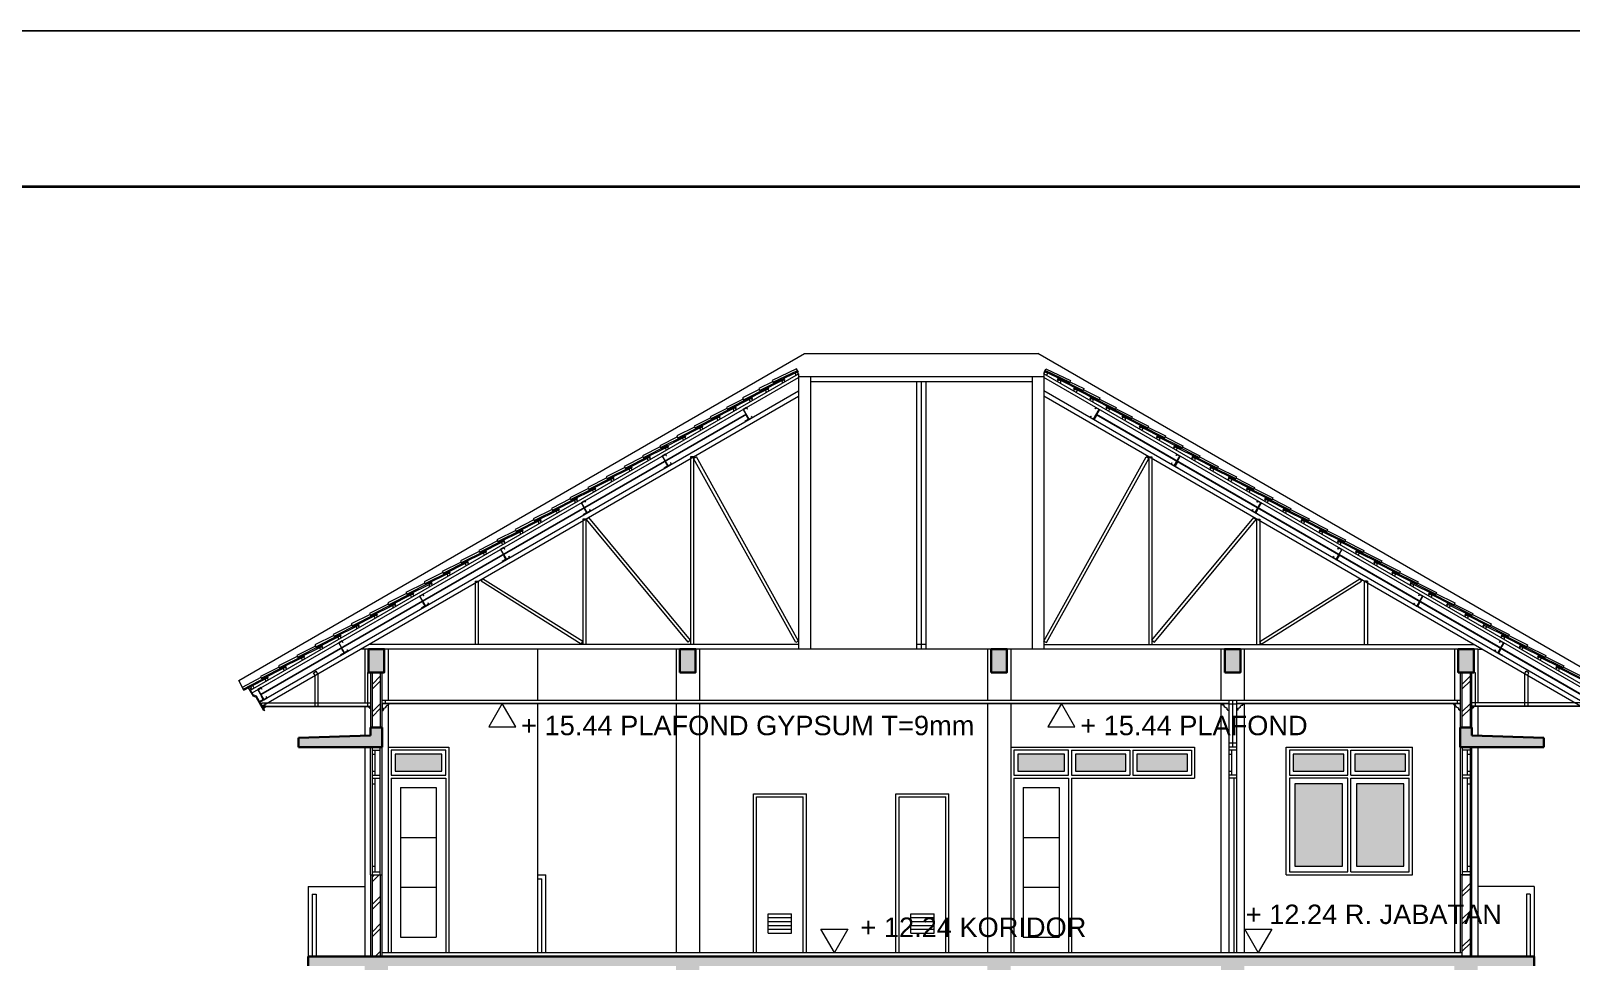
# Model space of a CAD drawing. Header units: millimetres. Extents: x -11 to 1625, y -267 to 180.
# Drawn here: x 844.08 to 863.87, y -168.95 to -157 of the extents above; entities that cross this region are included whole.
import ezdxf
from ezdxf.enums import TextEntityAlignment as Align

# ---------------------------------------------------------------- set-up
doc = ezdxf.new("R2010")
doc.units = ezdxf.units.MM
for name, color, linetype, lineweight in [('ars', 11, 'Continuous', 5), ('blk', 1, 'Continuous', 30), ('GEN', 11, 'Continuous', 5), ('GRS KOP', 1, 'Continuous', 35), ('kap', 71, 'Continuous', 15), ('kop', 7, 'Continuous', 20), ('kus', 63, 'Continuous', 15), ('lan', 7, 'Continuous', 15), ('not', 7, 'Continuous', 20), ('PARTISI', 190, 'Continuous', 9), ('pla', 213, 'Continuous', 15), ('sol kaca', 9, 'Continuous', 0), ('sol kol', 8, 'Continuous', 0), ('tem', 5, 'Continuous', 20)]:
    doc.layers.add(name, color=color, linetype=linetype, lineweight=lineweight)
doc.styles.add('BARU', font='complex.shx')
doc.styles.add('S', font='SIMPLEX', dxfattribs={"width": 1.1})
doc.styles.get("Standard").update_dxf_attribs({"font": 'ARIALUNI.TTF'})

# ---------------------------------------------------------------- blocks, each defined once
blk = doc.blocks.new('kop')
at = {"layer": 'GRS KOP'}
blk.add_lwpolyline([(1, 54), (83, 54), (83, 1), (1, 1)], close=True, dxfattribs=at)
at = {"layer": 'kop', "color": 7}
for p, q in [((84, 55), (0, 55)), ((0, 0), (84, 0))]:
    blk.add_line(p, q, dxfattribs=at)
at = {"layer": 'kop', "style": 'BARU', "flags": 4}
for p, height in [((73.8, 5.4), 0.35), ((80.3035, 5.3816), 0.25), ((73.8, 4.9), 0.35), ((80.3035, 4.8816), 0.25), ((73.8, 4.4), 0.35), ((80.3035, 4.3816), 0.25)]:
    blk.add_attdef('-', p, '', height=height, dxfattribs=at)
at = {"layer": 'kop', "flags": 4}
for tag, p in [('AR-00', (78.057, 2.6477)), ('00', (81.2375, 2.6471))]:
    blk.add_attdef(tag, text='', height=0.35, dxfattribs=at).set_placement(p, align=Align.MIDDLE)
blk = doc.blocks.new('PEIL')
blk.add_lwpolyline([(-0.188, 0.325), (0.188, 0.325), (0, 0)], close=True)
at = {"style": 'S', "width": 1.1, "flags": 4}
blk.add_attdef('CAT', (0.265, 0.036), '', height=0.2, dxfattribs=at)
blk = doc.blocks.new('PEILA')
blk.add_lwpolyline([(-0.188, -0.325), (0.188, -0.325), (0, 0)], close=True)
at = {"style": 'S', "width": 1.1, "flags": 4}
blk.add_attdef('CAT', (0.265, -0.289), '', height=0.2, dxfattribs=at)
blk = doc.blocks.new('POTONGAN MEMBUJUR')
at = {"layer": 'ars'}
h = blk.add_hatch(dxfattribs=at)
h.set_pattern_fill('TEMBOK', color=256, scale=0.25)
h.set_pattern_definition([(45, (-17.99578, -34.479), (-0.1767767, 0.1767767), []), (45, (-17.93328, -34.479), (-0.1767767, 0.1767767), [])])
h.paths.add_polyline_path([(-4.05, 16.35), (-4.05, 17.06), (-3.95, 17.06), (-3.95, 16.35)])
h = blk.add_hatch(dxfattribs=at)
h.set_pattern_fill('TEMBOK', color=256, scale=0.25)
h.set_pattern_definition([(45, (-3.99578, -35.89407), (-0.1767767, 0.1767767), []), (45, (-3.93328, -35.89407), (-0.1767767, 0.1767767), [])])
h.paths.add_polyline_path([(9.95, 16.35), (9.95, 17.06), (10.05, 17.06), (10.05, 16.35)])
h = blk.add_hatch(dxfattribs=at)
h.set_pattern_fill('TEMBOK', color=256, scale=0.25)
h.set_pattern_definition([(45, (-17.99578, -35.89407), (-0.1767767, 0.1767767), []), (45, (-17.93328, -35.89407), (-0.1767767, 0.1767767), [])])
h.paths.add_polyline_path([(-4.05, 13.41), (-4.05, 14.46), (-3.95, 14.46), (-3.95, 13.41)])
h = blk.add_hatch(dxfattribs=at)
h.set_pattern_fill('TEMBOK', color=256, scale=0.25)
h.set_pattern_definition([(45, (-3.99578, -38.20407), (-0.1767767, 0.1767767), []), (45, (-3.93328, -38.20407), (-0.1767767, 0.1767767), [])])
h.paths.add_polyline_path([(9.95, 13.41), (9.95, 14.46), (10.05, 14.46), (10.05, 13.41)])
at = {"layer": 'sol kaca'}
h = blk.add_hatch(color=256, dxfattribs=at)
h.dxf.hatch_style = 1
h.paths.add_polyline_path([(-3.16, 16.01), (-3.76, 16.01), (-3.76, 15.79), (-3.16, 15.79)])
h = blk.add_hatch(color=256, dxfattribs=at)
h.dxf.hatch_style = 1
h.paths.add_polyline_path([(4.24, 16.01), (4.24, 15.79), (4.84, 15.79), (4.84, 16.01)])
h.paths.add_polyline_path([(5.63, 15.79), (5.63, 16.01), (4.98, 16.01), (4.98, 15.79)])
h.paths.add_polyline_path([(5.77, 16.01), (5.77, 15.79), (6.42, 15.79), (6.42, 16.01)])
h = blk.add_hatch(color=256, dxfattribs=at)
h.dxf.hatch_style = 1
h.paths.add_polyline_path([(8.43, 16.01), (7.78, 16.01), (7.78, 15.79), (8.43, 15.79)])
h.paths.add_polyline_path([(9.22, 16.01), (8.57, 16.01), (8.57, 15.79), (9.22, 15.79)])
h.paths.add_polyline_path([(9.2, 15.63), (8.59, 15.63), (8.59, 14.57), (9.2, 14.57)])
h.paths.add_polyline_path([(8.41, 15.63), (7.8, 15.63), (7.8, 14.57), (8.41, 14.57)])
at = {"layer": 'sol kol'}
h = blk.add_hatch(color=256, dxfattribs=at)
h.dxf.hatch_style = 1
h.paths.add_polyline_path([(-3.9, 17.36), (-4.1, 17.36), (-4.1, 17.06), (-3.9, 17.06)])
h = blk.add_hatch(color=256, dxfattribs=at)
h.dxf.hatch_style = 1
h.paths.add_polyline_path([(0.1, 17.36), (-0.1, 17.36), (-0.1, 17.06), (0.1, 17.06)])
h = blk.add_hatch(color=256, dxfattribs=at)
h.dxf.hatch_style = 1
h.paths.add_polyline_path([(4.1, 17.36), (3.9, 17.36), (3.9, 17.06), (4.1, 17.06)])
h = blk.add_hatch(color=256, dxfattribs=at)
h.dxf.hatch_style = 1
h.paths.add_polyline_path([(7.1, 17.36), (6.9, 17.36), (6.9, 17.06), (7.1, 17.06)])
h = blk.add_hatch(color=256, dxfattribs=at)
h.dxf.hatch_style = 1
h.paths.add_polyline_path([(10.1, 17.36), (9.9, 17.36), (9.9, 17.06), (10.1, 17.06)])
h = blk.add_hatch(color=256, dxfattribs=at)
h.dxf.hatch_style = 1
h.paths.add_polyline_path([(-3.925, 16.35), (-4.075, 16.35), (-4.075, 16.25), (-5, 16.22), (-5, 16.1), (-3.925, 16.1)])
h = blk.add_hatch(color=256, dxfattribs=at)
h.dxf.hatch_style = 1
h.paths.add_polyline_path([(11, 16.22), (10.075, 16.25), (10.075, 16.35), (9.925, 16.35), (9.925, 16.1), (11, 16.1)])
h = blk.add_hatch(color=256, dxfattribs=at)
h.dxf.hatch_style = 1
h.paths.add_polyline_path([(4.15, 13.29), (6.85, 13.29), (6.85, 12.81), (7.15, 12.81), (7.15, 13.29), (9.85, 13.29), (9.85, 12.81), (10.15, 12.81), (10.15, 13.29), (10.875, 13.29), (10.875, 13.41), (-4.875, 13.41), (-4.875, 13.29), (-4.15, 13.29), (-4.15, 12.81), (-3.85, 12.81), (-3.85, 13.29), (-0.15, 13.29), (-0.15, 12.81), (0.15, 12.81), (0.15, 13.29), (3.85, 13.29), (3.85, 12.81), (4.15, 12.81)])
at = {"layer": 'ars'}
for p, q in [((0.75, 20.378), (-5.488, 16.777)), ((0.754, 20.371), (-5.484, 16.77)), ((5.246, 20.371), (11.484, 16.77)), ((5.25, 20.378), (11.488, 16.777)), ((-3.925, 16.66), (6.95, 16.66)), ((7.05, 16.66), (9.925, 16.66)), ((-5.468, 16.623), (-4.075, 16.623)), ((11.468, 16.623), (10.075, 16.623)), ((-1.925, 14.46), (-1.825, 14.46)), ((-1.825, 13.46), (-1.825, 14.46)), ((-1.925, 14.41), (-1.875, 14.41)), ((-1.875, 13.46), (-1.875, 14.41))]:
    blk.add_line(p, q, dxfattribs=at)
for points in [[(1.252, 20.796), (1.233, 20.82), (1.207, 20.805), (1.217, 20.776)], [(1.425, 20.896), (1.406, 20.92), (1.38, 20.905), (1.39, 20.876)], [(4.575, 20.896), (4.594, 20.92), (4.62, 20.905), (4.61, 20.876)], [(4.748, 20.796), (4.767, 20.82), (4.793, 20.805), (4.783, 20.776)], [(1.044, 20.676), (1.025, 20.7), (0.999, 20.685), (1.009, 20.656)], [(4.956, 20.676), (4.975, 20.7), (5.001, 20.685), (4.991, 20.656)], [(0.628, 20.436), (0.609, 20.46), (0.583, 20.445), (0.594, 20.416)], [(0.836, 20.556), (0.817, 20.58), (0.791, 20.565), (0.802, 20.536)], [(5.164, 20.556), (5.183, 20.58), (5.209, 20.565), (5.198, 20.536)], [(5.372, 20.436), (5.391, 20.46), (5.417, 20.445), (5.406, 20.416)], [(0.2, 20.189), (0.181, 20.212), (0.155, 20.197), (0.165, 20.169)], [(0.421, 20.316), (0.401, 20.34), (0.375, 20.325), (0.386, 20.296)], [(5.579, 20.316), (5.599, 20.34), (5.625, 20.325), (5.614, 20.296)], [(5.8, 20.189), (5.819, 20.212), (5.845, 20.197), (5.835, 20.169)], [(-0.021, 20.061), (-0.04, 20.085), (-0.066, 20.07), (-0.056, 20.041)], [(6.021, 20.061), (6.04, 20.085), (6.066, 20.07), (6.056, 20.041)], [(-0.475, 19.799), (-0.495, 19.823), (-0.521, 19.808), (-0.51, 19.779)], [(-0.242, 19.934), (-0.261, 19.957), (-0.287, 19.942), (-0.276, 19.914)], [(6.242, 19.934), (6.261, 19.957), (6.287, 19.942), (6.276, 19.914)], [(6.475, 19.799), (6.495, 19.823), (6.521, 19.808), (6.51, 19.779)], [(-0.709, 19.664), (-0.729, 19.688), (-0.755, 19.673), (-0.744, 19.644)], [(6.709, 19.664), (6.729, 19.688), (6.755, 19.673), (6.744, 19.644)], [(-1.177, 19.394), (-1.196, 19.418), (-1.222, 19.403), (-1.211, 19.374)], [(-0.943, 19.529), (-0.962, 19.553), (-0.988, 19.538), (-0.978, 19.509)], [(6.943, 19.529), (6.962, 19.553), (6.988, 19.538), (6.978, 19.509)], [(7.177, 19.394), (7.196, 19.418), (7.222, 19.403), (7.211, 19.374)], [(-1.411, 19.259), (-1.43, 19.283), (-1.456, 19.268), (-1.445, 19.239)], [(7.411, 19.259), (7.43, 19.283), (7.456, 19.268), (7.445, 19.239)], [(-1.878, 18.989), (-1.898, 19.013), (-1.923, 18.998), (-1.913, 18.969)], [(-1.644, 19.124), (-1.664, 19.148), (-1.69, 19.133), (-1.679, 19.104)], [(7.644, 19.124), (7.664, 19.148), (7.69, 19.133), (7.679, 19.104)], [(7.878, 18.989), (7.898, 19.013), (7.923, 18.998), (7.913, 18.969)], [(-2.112, 18.854), (-2.131, 18.878), (-2.157, 18.863), (-2.147, 18.834)], [(8.112, 18.854), (8.131, 18.878), (8.157, 18.863), (8.147, 18.834)], [(-2.58, 18.584), (-2.599, 18.608), (-2.625, 18.593), (-2.614, 18.564)], [(-2.346, 18.719), (-2.365, 18.743), (-2.391, 18.728), (-2.38, 18.699)], [(8.346, 18.719), (8.365, 18.743), (8.391, 18.728), (8.38, 18.699)], [(8.58, 18.584), (8.599, 18.608), (8.625, 18.593), (8.614, 18.564)], [(-2.813, 18.449), (-2.833, 18.473), (-2.859, 18.458), (-2.848, 18.429)], [(8.813, 18.449), (8.833, 18.473), (8.859, 18.458), (8.848, 18.429)], [(-3.047, 18.314), (-3.066, 18.338), (-3.092, 18.323), (-3.082, 18.294)], [(9.047, 18.314), (9.066, 18.338), (9.092, 18.323), (9.082, 18.294)], [(-3.515, 18.044), (-3.534, 18.068), (-3.56, 18.053), (-3.549, 18.024)], [(-3.281, 18.179), (-3.3, 18.203), (-3.326, 18.188), (-3.316, 18.159)], [(9.281, 18.179), (9.3, 18.203), (9.326, 18.188), (9.316, 18.159)], [(9.515, 18.044), (9.534, 18.068), (9.56, 18.053), (9.549, 18.024)], [(-3.748, 17.909), (-3.768, 17.933), (-3.794, 17.918), (-3.783, 17.889)], [(9.748, 17.909), (9.768, 17.933), (9.794, 17.918), (9.783, 17.889)], [(-4.216, 17.639), (-4.235, 17.663), (-4.261, 17.648), (-4.251, 17.619)], [(-3.982, 17.774), (-4.002, 17.798), (-4.028, 17.783), (-4.017, 17.754)], [(9.982, 17.774), (10.002, 17.798), (10.028, 17.783), (10.017, 17.754)], [(10.216, 17.639), (10.235, 17.663), (10.261, 17.648), (10.251, 17.619)], [(-4.45, 17.504), (-4.469, 17.528), (-4.495, 17.513), (-4.484, 17.484)], [(10.45, 17.504), (10.469, 17.528), (10.495, 17.513), (10.484, 17.484)], [(-4.917, 17.235), (-4.937, 17.258), (-4.963, 17.243), (-4.952, 17.215)], [(-4.684, 17.369), (-4.703, 17.393), (-4.729, 17.378), (-4.718, 17.349)], [(10.684, 17.369), (10.703, 17.393), (10.729, 17.378), (10.718, 17.349)], [(10.917, 17.235), (10.937, 17.258), (10.963, 17.243), (10.952, 17.215)], [(-5.151, 17.1), (-5.17, 17.123), (-5.196, 17.108), (-5.186, 17.08)], [(11.151, 17.1), (11.17, 17.123), (11.196, 17.108), (11.186, 17.08)], [(-5.385, 16.965), (-5.404, 16.988), (-5.43, 16.973), (-5.42, 16.945)]]:
    blk.add_lwpolyline(points, dxfattribs=at)
for points in [[(0.757, 20.361), (0.755, 20.359, 0.414214), (0.754, 20.355), (0.778, 20.314, -0.414214), (0.777, 20.309), (0.735, 20.285, 0.414214), (0.734, 20.281), (0.735, 20.279), (0.787, 20.309)], [(5.243, 20.361), (5.245, 20.359, -0.414214), (5.246, 20.355), (5.222, 20.314, 0.414214), (5.223, 20.309), (5.265, 20.285, -0.414214), (5.266, 20.281), (5.265, 20.279), (5.213, 20.309)], [(-0.282, 19.761), (-0.284, 19.759, 0.414214), (-0.286, 19.755), (-0.262, 19.714, -0.414214), (-0.263, 19.709), (-0.304, 19.685, 0.414214), (-0.305, 19.681), (-0.304, 19.679), (-0.252, 19.709)], [(6.282, 19.761), (6.284, 19.759, -0.414214), (6.286, 19.755), (6.262, 19.714, 0.414214), (6.263, 19.709), (6.304, 19.685, -0.414214), (6.305, 19.681), (6.304, 19.679), (6.252, 19.709)], [(-1.321, 19.161), (-1.324, 19.159, 0.414214), (-1.325, 19.155), (-1.301, 19.114, -0.414214), (-1.302, 19.109), (-1.343, 19.085, 0.414214), (-1.345, 19.081), (-1.343, 19.079), (-1.291, 19.109)], [(7.321, 19.161), (7.324, 19.159, -0.414214), (7.325, 19.155), (7.301, 19.114, 0.414214), (7.302, 19.109), (7.343, 19.085, -0.414214), (7.345, 19.081), (7.343, 19.079), (7.291, 19.109)], [(-2.36, 18.561), (-2.363, 18.559, 0.414214), (-2.364, 18.555), (-2.34, 18.514, -0.414214), (-2.341, 18.509), (-2.383, 18.485, 0.414214), (-2.384, 18.481), (-2.382, 18.479), (-2.33, 18.509)], [(8.36, 18.561), (8.363, 18.559, -0.414214), (8.364, 18.555), (8.34, 18.514, 0.414214), (8.341, 18.509), (8.383, 18.485, -0.414214), (8.384, 18.481), (8.382, 18.479), (8.33, 18.509)], [(-3.4, 17.961), (-3.402, 17.959, 0.414214), (-3.403, 17.955), (-3.379, 17.914, -0.414214), (-3.38, 17.909), (-3.422, 17.885, 0.414214), (-3.423, 17.881), (-3.422, 17.879), (-3.37, 17.909)], [(9.4, 17.961), (9.402, 17.959, -0.414214), (9.403, 17.955), (9.379, 17.914, 0.414214), (9.38, 17.909), (9.422, 17.885, -0.414214), (9.423, 17.881), (9.422, 17.879), (9.37, 17.909)], [(-4.439, 17.361), (-4.441, 17.359, 0.414214), (-4.443, 17.355), (-4.419, 17.314, -0.414214), (-4.42, 17.309), (-4.461, 17.285, 0.414214), (-4.462, 17.281), (-4.461, 17.279), (-4.409, 17.309)], [(10.439, 17.361), (10.441, 17.359, -0.414214), (10.443, 17.355), (10.419, 17.314, 0.414214), (10.42, 17.309), (10.461, 17.285, -0.414214), (10.462, 17.281), (10.461, 17.279), (10.409, 17.309)], [(-5.444, 16.567), (-5.544, 16.74, -0.414214), (-5.55, 16.742, -0.29644), (-5.572, 16.753), (-5.576, 16.75), (-5.578, 16.755), (-5.641, 16.863), (-5.615, 16.878), (-5.609, 16.861), (-5.624, 16.844), (-5.586, 16.777), (-5.545, 16.757), (-5.438, 16.57)], [(-5.478, 16.761), (-5.481, 16.759, 0.414214), (-5.482, 16.755), (-5.458, 16.714, -0.414214), (-5.459, 16.709), (-5.5, 16.685, 0.414214), (-5.501, 16.681), (-5.5, 16.679), (-5.448, 16.709)]]:
    blk.add_lwpolyline(points, format="xyb", close=True, dxfattribs=at)
for points in [[(-4.05, 16.35), (-4.05, 17.06), (-3.95, 17.06), (-3.95, 16.35)], [(9.95, 16.35), (9.95, 17.06), (10.05, 17.06), (10.05, 16.35)], [(-4.05, 13.41), (-4.05, 14.46), (-3.95, 14.46), (-3.95, 13.41)], [(9.95, 13.41), (9.95, 14.46), (10.05, 14.46), (10.05, 13.41)]]:
    blk.add_lwpolyline(points, close=True, dxfattribs=at)
at = {"layer": 'blk'}
for p, q in [((-5, 16.22), (-4.075, 16.25)), ((-3.925, 16.35), (-4.075, 16.35)), ((-4.075, 16.35), (-4.075, 16.25)), ((-3.925, 16.1), (-3.925, 16.35)), ((9.925, 16.1), (9.925, 16.35)), ((9.925, 16.35), (10.075, 16.35)), ((10.075, 16.35), (10.075, 16.25)), ((11, 16.22), (10.075, 16.25)), ((-5, 16.22), (-5, 16.1)), ((-5, 16.1), (-3.925, 16.1)), ((11, 16.1), (9.925, 16.1)), ((11, 16.1), (11, 16.22)), ((-4.875, 13.41), (10.875, 13.41)), ((-4.875, 13.41), (-4.875, 13.29)), ((10.875, 13.41), (10.875, 13.29))]:
    blk.add_line(p, q, dxfattribs=at)
for points in [[(-4.1, 17.06), (-3.9, 17.06), (-3.9, 17.36), (-4.1, 17.36)], [(-0.1, 17.06), (0.1, 17.06), (0.1, 17.36), (-0.1, 17.36)], [(3.9, 17.06), (4.1, 17.06), (4.1, 17.36), (3.9, 17.36)], [(6.9, 17.06), (7.1, 17.06), (7.1, 17.36), (6.9, 17.36)], [(10.1, 17.06), (9.9, 17.06), (9.9, 17.36), (10.1, 17.36)]]:
    blk.add_lwpolyline(points, close=True, dxfattribs=at)
at = {"layer": 'GEN', "color": 11}
for p, q in [((0.924, 20.682), (1.237, 20.839)), ((1.095, 20.787), (1.41, 20.939)), ((4.905, 20.787), (4.59, 20.939)), ((5.076, 20.682), (4.763, 20.839)), ((0.508, 20.442), (0.821, 20.599)), ((0.716, 20.562), (1.029, 20.719)), ((5.284, 20.562), (4.971, 20.719)), ((5.492, 20.442), (5.179, 20.599)), ((0.3, 20.322), (0.613, 20.479)), ((5.7, 20.322), (5.387, 20.479)), ((-0.128, 20.075), (0.185, 20.232)), ((0.092, 20.202), (0.405, 20.359)), ((5.908, 20.202), (5.595, 20.359)), ((6.128, 20.075), (5.815, 20.232)), ((-0.349, 19.947), (-0.036, 20.104)), ((6.349, 19.947), (6.036, 20.104)), ((-0.804, 19.685), (-0.491, 19.842)), ((-0.57, 19.82), (-0.257, 19.977)), ((6.57, 19.82), (6.257, 19.977)), ((6.804, 19.685), (6.491, 19.842)), ((-1.037, 19.55), (-0.724, 19.707)), ((7.037, 19.55), (6.724, 19.707)), ((-1.505, 19.28), (-1.192, 19.437)), ((-1.271, 19.415), (-0.958, 19.572)), ((7.271, 19.415), (6.958, 19.572)), ((7.505, 19.28), (7.192, 19.437)), ((-1.739, 19.145), (-1.426, 19.302)), ((7.739, 19.145), (7.426, 19.302)), ((-2.206, 18.875), (-1.893, 19.032)), ((-1.973, 19.01), (-1.66, 19.167)), ((7.973, 19.01), (7.66, 19.167)), ((8.206, 18.875), (7.893, 19.032)), ((-2.44, 18.74), (-2.127, 18.897)), ((8.44, 18.74), (8.127, 18.897)), ((-2.908, 18.47), (-2.595, 18.627)), ((-2.674, 18.605), (-2.361, 18.762)), ((8.674, 18.605), (8.361, 18.762)), ((8.908, 18.47), (8.595, 18.627)), ((-3.142, 18.335), (-2.829, 18.492)), ((9.142, 18.335), (8.829, 18.492)), ((-3.609, 18.065), (-3.296, 18.222)), ((-3.375, 18.2), (-3.062, 18.357)), ((9.375, 18.2), (9.062, 18.357)), ((9.609, 18.065), (9.296, 18.222)), ((-3.843, 17.93), (-3.53, 18.087)), ((9.843, 17.93), (9.53, 18.087)), ((-4.31, 17.66), (-3.997, 17.817)), ((-4.077, 17.795), (-3.764, 17.952)), ((10.077, 17.795), (9.764, 17.952)), ((10.31, 17.66), (9.997, 17.817)), ((-4.544, 17.525), (-4.231, 17.682)), ((10.544, 17.525), (10.231, 17.682)), ((-4.778, 17.39), (-4.465, 17.547)), ((10.778, 17.39), (10.465, 17.547)), ((-5.246, 17.121), (-4.933, 17.278)), ((-5.012, 17.255), (-4.699, 17.412)), ((11.012, 17.255), (10.699, 17.412)), ((11.246, 17.121), (10.933, 17.278)), ((-5.48, 16.986), (-5.167, 17.143)), ((11.48, 16.986), (11.167, 17.143)), ((-5.711, 16.846), (-5.401, 17.008))]:
    blk.add_line(p, q, dxfattribs=at)
for points in [[(1.091, 20.794), (0.913, 20.705), (0.93, 20.669), (1.234, 20.821), (1.239, 20.812), (1.248, 20.817), (1.237, 20.839)], [(1.399, 20.961), (1.084, 20.81), (1.101, 20.774), (1.408, 20.921), (1.412, 20.912), (1.421, 20.916), (1.399, 20.961)], [(4.601, 20.961), (4.916, 20.81), (4.899, 20.774), (4.592, 20.921), (4.588, 20.912), (4.579, 20.916), (4.601, 20.961)], [(4.909, 20.794), (5.087, 20.705), (5.07, 20.669), (4.766, 20.821), (4.761, 20.812), (4.752, 20.817), (4.763, 20.839)], [(0.711, 20.572), (0.497, 20.465), (0.515, 20.429), (0.819, 20.581), (0.823, 20.572), (0.832, 20.577), (0.821, 20.599)], [(0.919, 20.692), (0.705, 20.585), (0.723, 20.549), (1.027, 20.701), (1.031, 20.692), (1.04, 20.697), (1.029, 20.719)], [(5.081, 20.692), (5.295, 20.585), (5.277, 20.549), (4.973, 20.701), (4.969, 20.692), (4.96, 20.697), (4.971, 20.719)], [(5.289, 20.572), (5.503, 20.465), (5.485, 20.429), (5.181, 20.581), (5.177, 20.572), (5.168, 20.577), (5.179, 20.599)], [(0.503, 20.452), (0.289, 20.345), (0.307, 20.309), (0.611, 20.461), (0.616, 20.452), (0.624, 20.457), (0.613, 20.479)], [(5.497, 20.452), (5.711, 20.345), (5.693, 20.309), (5.389, 20.461), (5.384, 20.452), (5.376, 20.457), (5.387, 20.479)], [(0.088, 20.211), (-0.139, 20.097), (-0.122, 20.061), (0.182, 20.214), (0.187, 20.205), (0.196, 20.209), (0.185, 20.232)], [(0.295, 20.332), (0.081, 20.225), (0.099, 20.189), (0.403, 20.341), (0.408, 20.332), (0.417, 20.337), (0.405, 20.359)], [(5.705, 20.332), (5.919, 20.225), (5.901, 20.189), (5.597, 20.341), (5.592, 20.332), (5.583, 20.337), (5.595, 20.359)], [(5.912, 20.211), (6.139, 20.097), (6.122, 20.061), (5.818, 20.214), (5.813, 20.205), (5.804, 20.209), (5.815, 20.232)], [(-0.133, 20.084), (-0.36, 19.97), (-0.342, 19.934), (-0.038, 20.086), (-0.034, 20.077), (-0.025, 20.082), (-0.036, 20.104)], [(6.133, 20.084), (6.36, 19.97), (6.342, 19.934), (6.038, 20.086), (6.034, 20.077), (6.025, 20.082), (6.036, 20.104)], [(-0.574, 19.828), (-0.815, 19.707), (-0.797, 19.672), (-0.493, 19.824), (-0.488, 19.815), (-0.48, 19.819), (-0.491, 19.842)], [(-0.353, 19.956), (-0.581, 19.842), (-0.563, 19.806), (-0.259, 19.959), (-0.255, 19.95), (-0.246, 19.954), (-0.257, 19.977)], [(6.353, 19.956), (6.581, 19.842), (6.563, 19.806), (6.259, 19.959), (6.255, 19.95), (6.246, 19.954), (6.257, 19.977)], [(6.574, 19.828), (6.815, 19.707), (6.797, 19.672), (6.493, 19.824), (6.488, 19.815), (6.48, 19.819), (6.491, 19.842)], [(-0.808, 19.693), (-1.049, 19.572), (-1.031, 19.537), (-0.727, 19.689), (-0.722, 19.68), (-0.713, 19.684), (-0.724, 19.707)], [(6.808, 19.693), (7.049, 19.572), (7.031, 19.537), (6.727, 19.689), (6.722, 19.68), (6.713, 19.684), (6.724, 19.707)], [(-1.275, 19.423), (-1.516, 19.302), (-1.498, 19.267), (-1.194, 19.419), (-1.19, 19.41), (-1.181, 19.414), (-1.192, 19.437)], [(-1.041, 19.558), (-1.282, 19.437), (-1.265, 19.402), (-0.96, 19.554), (-0.956, 19.545), (-0.947, 19.549), (-0.958, 19.572)], [(7.041, 19.558), (7.282, 19.437), (7.265, 19.402), (6.96, 19.554), (6.956, 19.545), (6.947, 19.549), (6.958, 19.572)], [(7.275, 19.423), (7.516, 19.302), (7.498, 19.267), (7.194, 19.419), (7.19, 19.41), (7.181, 19.414), (7.192, 19.437)], [(-1.509, 19.288), (-1.75, 19.167), (-1.732, 19.132), (-1.428, 19.284), (-1.424, 19.275), (-1.415, 19.279), (-1.426, 19.302)], [(7.509, 19.288), (7.75, 19.167), (7.732, 19.132), (7.428, 19.284), (7.424, 19.275), (7.415, 19.279), (7.426, 19.302)], [(-1.977, 19.018), (-2.218, 18.897), (-2.2, 18.862), (-1.896, 19.014), (-1.891, 19.005), (-1.882, 19.009), (-1.893, 19.032)], [(-1.743, 19.153), (-1.984, 19.032), (-1.966, 18.997), (-1.662, 19.149), (-1.657, 19.14), (-1.648, 19.144), (-1.66, 19.167)], [(7.743, 19.153), (7.984, 19.032), (7.966, 18.997), (7.662, 19.149), (7.657, 19.14), (7.648, 19.144), (7.66, 19.167)], [(7.977, 19.018), (8.218, 18.897), (8.2, 18.862), (7.896, 19.014), (7.891, 19.005), (7.882, 19.009), (7.893, 19.032)], [(-2.21, 18.883), (-2.451, 18.762), (-2.433, 18.727), (-2.129, 18.879), (-2.125, 18.87), (-2.116, 18.874), (-2.127, 18.897)], [(8.21, 18.883), (8.451, 18.762), (8.433, 18.727), (8.129, 18.879), (8.125, 18.87), (8.116, 18.874), (8.127, 18.897)], [(-2.678, 18.613), (-2.919, 18.493), (-2.901, 18.457), (-2.597, 18.609), (-2.592, 18.6), (-2.584, 18.604), (-2.595, 18.627)], [(-2.444, 18.748), (-2.685, 18.627), (-2.667, 18.592), (-2.363, 18.744), (-2.359, 18.735), (-2.35, 18.739), (-2.361, 18.762)], [(8.444, 18.748), (8.685, 18.627), (8.667, 18.592), (8.363, 18.744), (8.359, 18.735), (8.35, 18.739), (8.361, 18.762)], [(8.678, 18.613), (8.919, 18.493), (8.901, 18.457), (8.597, 18.609), (8.592, 18.6), (8.584, 18.604), (8.595, 18.627)], [(-2.912, 18.478), (-3.153, 18.358), (-3.135, 18.322), (-2.831, 18.474), (-2.826, 18.465), (-2.817, 18.469), (-2.829, 18.492)], [(8.912, 18.478), (9.153, 18.358), (9.135, 18.322), (8.831, 18.474), (8.826, 18.465), (8.817, 18.469), (8.829, 18.492)], [(-3.379, 18.208), (-3.62, 18.088), (-3.602, 18.052), (-3.298, 18.204), (-3.294, 18.195), (-3.285, 18.2), (-3.296, 18.222)], [(-3.146, 18.343), (-3.386, 18.223), (-3.369, 18.187), (-3.065, 18.339), (-3.06, 18.33), (-3.051, 18.335), (-3.062, 18.357)], [(9.146, 18.343), (9.386, 18.223), (9.369, 18.187), (9.065, 18.339), (9.06, 18.33), (9.051, 18.335), (9.062, 18.357)], [(9.379, 18.208), (9.62, 18.088), (9.602, 18.052), (9.298, 18.204), (9.294, 18.195), (9.285, 18.2), (9.296, 18.222)], [(-3.613, 18.073), (-3.854, 17.953), (-3.836, 17.917), (-3.532, 18.069), (-3.528, 18.06), (-3.519, 18.065), (-3.53, 18.087)], [(9.613, 18.073), (9.854, 17.953), (9.836, 17.917), (9.532, 18.069), (9.528, 18.06), (9.519, 18.065), (9.53, 18.087)], [(-4.081, 17.803), (-4.322, 17.683), (-4.304, 17.647), (-4, 17.799), (-3.995, 17.79), (-3.986, 17.795), (-3.997, 17.817)], [(-3.847, 17.938), (-4.088, 17.818), (-4.07, 17.782), (-3.766, 17.934), (-3.761, 17.925), (-3.752, 17.93), (-3.764, 17.952)], [(9.847, 17.938), (10.088, 17.818), (10.07, 17.782), (9.766, 17.934), (9.761, 17.925), (9.752, 17.93), (9.764, 17.952)], [(10.081, 17.803), (10.322, 17.683), (10.304, 17.647), (10, 17.799), (9.995, 17.79), (9.986, 17.795), (9.997, 17.817)], [(-4.314, 17.668), (-4.555, 17.548), (-4.537, 17.512), (-4.233, 17.664), (-4.229, 17.655), (-4.22, 17.66), (-4.231, 17.682)], [(10.314, 17.668), (10.555, 17.548), (10.537, 17.512), (10.233, 17.664), (10.229, 17.655), (10.22, 17.66), (10.231, 17.682)], [(-4.548, 17.533), (-4.789, 17.413), (-4.771, 17.377), (-4.467, 17.529), (-4.463, 17.52), (-4.454, 17.525), (-4.465, 17.547)], [(10.548, 17.533), (10.789, 17.413), (10.771, 17.377), (10.467, 17.529), (10.463, 17.52), (10.454, 17.525), (10.465, 17.547)], [(-5.016, 17.264), (-5.257, 17.143), (-5.239, 17.108), (-4.935, 17.26), (-4.931, 17.251), (-4.922, 17.255), (-4.933, 17.278)], [(-4.782, 17.398), (-5.023, 17.278), (-5.005, 17.242), (-4.701, 17.394), (-4.697, 17.385), (-4.688, 17.39), (-4.699, 17.412)], [(10.782, 17.398), (11.023, 17.278), (11.005, 17.242), (10.701, 17.394), (10.697, 17.385), (10.688, 17.39), (10.699, 17.412)], [(11.016, 17.264), (11.257, 17.143), (11.239, 17.108), (10.935, 17.26), (10.931, 17.251), (10.922, 17.255), (10.933, 17.278)], [(-5.25, 17.129), (-5.491, 17.008), (-5.473, 16.973), (-5.169, 17.125), (-5.164, 17.116), (-5.156, 17.12), (-5.167, 17.143)], [(11.25, 17.129), (11.491, 17.008), (11.473, 16.973), (11.169, 17.125), (11.164, 17.116), (11.156, 17.12), (11.167, 17.143)], [(-5.483, 16.993), (-5.723, 16.868), (-5.704, 16.833), (-5.403, 16.99), (-5.398, 16.981), (-5.389, 16.986), (-5.401, 17.008)]]:
    blk.add_lwpolyline(points, dxfattribs=at)
at = {"layer": 'kap'}
for p, q in [((-5.769, 16.957), (1.502, 21.155)), ((1.502, 21.155), (4.498, 21.155)), ((11.769, 16.957), (4.498, 21.155)), ((-5.617, 16.831), (1.425, 20.896)), ((-5.597, 16.796), (1.425, 20.85)), ((1.425, 20.896), (1.425, 17.36)), ((1.425, 20.859), (4.575, 20.859)), ((1.575, 20.859), (1.575, 17.36)), ((1.575, 20.799), (4.425, 20.799)), ((2.94, 20.799), (2.94, 17.36)), ((3, 20.799), (3, 17.36)), ((3.06, 20.799), (3.06, 17.36)), ((4.425, 20.859), (4.425, 17.36)), ((11.617, 16.831), (4.575, 20.896)), ((4.575, 20.896), (4.575, 17.36)), ((11.597, 16.796), (4.575, 20.85)), ((-5.5, 16.679), (1.425, 20.677)), ((-5.47, 16.627), (1.425, 20.608)), ((11.5, 16.679), (4.575, 20.677)), ((11.47, 16.627), (4.575, 20.608)), ((0.036, 19.829), (0.036, 17.42)), ((0.076, 19.829), (0.036, 19.829)), ((0.076, 19.829), (0.076, 17.42)), ((0.076, 19.809), (0.111, 19.829)), ((1.39, 17.442), (0.076, 19.809)), ((1.425, 17.461), (0.111, 19.829)), ((4.575, 17.461), (5.889, 19.829)), ((4.61, 17.442), (5.924, 19.809)), ((5.924, 19.809), (5.889, 19.829)), ((5.924, 19.829), (5.924, 17.42)), ((5.924, 19.829), (5.964, 19.829)), ((5.964, 19.829), (5.964, 17.42)), ((-1.348, 19.03), (-1.348, 17.42)), ((-1.308, 19.03), (-1.348, 19.03)), ((-1.308, 19.03), (-1.308, 17.42)), ((-1.272, 19.051), (-1.302, 19.025)), ((0.005, 17.45), (-1.302, 19.025)), ((0.036, 17.475), (-1.272, 19.051)), ((5.964, 17.475), (7.272, 19.051)), ((5.995, 17.45), (7.302, 19.025)), ((7.272, 19.051), (7.302, 19.025)), ((7.308, 19.03), (7.308, 17.42)), ((7.308, 19.03), (7.348, 19.03)), ((7.348, 19.03), (7.348, 17.42)), ((-2.732, 18.231), (-2.732, 17.42)), ((-2.732, 18.231), (-2.692, 18.231)), ((-2.692, 18.231), (-2.692, 17.42)), ((-2.635, 18.264), (-2.656, 18.23)), ((-1.369, 17.422), (-2.656, 18.23)), ((-1.348, 17.456), (-2.635, 18.264)), ((7.348, 17.456), (8.635, 18.264)), ((7.369, 17.422), (8.656, 18.23)), ((8.635, 18.264), (8.656, 18.23)), ((8.692, 18.231), (8.692, 17.42)), ((8.732, 18.231), (8.692, 18.231)), ((8.732, 18.231), (8.732, 17.42)), ((1.425, 17.42), (-4.096, 17.42)), ((-1.369, 17.422), (-1.348, 17.456)), ((0.036, 17.475), (0.005, 17.45)), ((1.425, 17.461), (1.39, 17.442)), ((3.06, 17.42), (2.94, 17.42)), ((4.575, 17.461), (4.61, 17.442)), ((4.575, 17.42), (10.096, 17.42)), ((5.964, 17.475), (5.995, 17.45)), ((7.369, 17.422), (7.348, 17.456)), ((-4.15, 17.36), (-4.2, 17.36)), ((10.15, 17.36), (10.2, 17.36)), ((-5.704, 16.833), (-5.769, 16.957)), ((-5.615, 16.878), (-5.589, 16.893)), ((-5.595, 16.843), (-5.615, 16.878)), ((-5.569, 16.858), (-5.589, 16.893))]:
    blk.add_line(p, q, dxfattribs=at)
for points in [[(0.819, 20.35), (0.828, 20.335), (0.788, 20.312), (0.715, 20.438), (0.755, 20.46), (0.764, 20.445), (0.766, 20.446), (0.756, 20.464), (0.712, 20.439), (0.787, 20.309), (0.831, 20.334), (0.821, 20.351)], [(5.181, 20.35), (5.172, 20.335), (5.212, 20.312), (5.285, 20.438), (5.245, 20.46), (5.236, 20.445), (5.234, 20.446), (5.244, 20.464), (5.288, 20.439), (5.213, 20.309), (5.169, 20.334), (5.179, 20.351)], [(-0.221, 19.75), (-0.212, 19.735), (-0.251, 19.712), (-0.324, 19.838), (-0.284, 19.86), (-0.276, 19.845), (-0.274, 19.846), (-0.284, 19.864), (-0.327, 19.839), (-0.252, 19.709), (-0.209, 19.734), (-0.219, 19.751)], [(6.221, 19.75), (6.212, 19.735), (6.251, 19.712), (6.324, 19.838), (6.284, 19.86), (6.276, 19.845), (6.274, 19.846), (6.284, 19.864), (6.327, 19.839), (6.252, 19.709), (6.209, 19.734), (6.219, 19.751)], [(-1.26, 19.15), (-1.251, 19.135), (-1.29, 19.112), (-1.363, 19.238), (-1.324, 19.26), (-1.315, 19.245), (-1.313, 19.246), (-1.323, 19.264), (-1.366, 19.239), (-1.291, 19.109), (-1.248, 19.134), (-1.258, 19.151)], [(7.26, 19.15), (7.251, 19.135), (7.29, 19.112), (7.363, 19.238), (7.324, 19.26), (7.315, 19.245), (7.313, 19.246), (7.323, 19.264), (7.366, 19.239), (7.291, 19.109), (7.248, 19.134), (7.258, 19.151)], [(-2.299, 18.55), (-2.29, 18.535), (-2.33, 18.512), (-2.402, 18.638), (-2.363, 18.66), (-2.354, 18.645), (-2.352, 18.646), (-2.362, 18.664), (-2.405, 18.639), (-2.33, 18.509), (-2.287, 18.534), (-2.297, 18.551)], [(8.299, 18.55), (8.29, 18.535), (8.33, 18.512), (8.402, 18.638), (8.363, 18.66), (8.354, 18.645), (8.352, 18.646), (8.362, 18.664), (8.405, 18.639), (8.33, 18.509), (8.287, 18.534), (8.297, 18.551)], [(-3.338, 17.95), (-3.329, 17.935), (-3.369, 17.912), (-3.441, 18.038), (-3.402, 18.06), (-3.393, 18.045), (-3.391, 18.046), (-3.401, 18.064), (-3.445, 18.039), (-3.37, 17.909), (-3.326, 17.934), (-3.336, 17.951)], [(9.338, 17.95), (9.329, 17.935), (9.369, 17.912), (9.441, 18.038), (9.402, 18.06), (9.393, 18.045), (9.391, 18.046), (9.401, 18.064), (9.445, 18.039), (9.37, 17.909), (9.326, 17.934), (9.336, 17.951)], [(-4.377, 17.35), (-4.369, 17.335), (-4.408, 17.312), (-4.481, 17.438), (-4.441, 17.46), (-4.432, 17.445), (-4.431, 17.446), (-4.441, 17.464), (-4.484, 17.439), (-4.409, 17.309), (-4.366, 17.334), (-4.376, 17.351)], [(10.377, 17.35), (10.369, 17.335), (10.408, 17.312), (10.481, 17.438), (10.441, 17.46), (10.432, 17.445), (10.431, 17.446), (10.441, 17.464), (10.484, 17.439), (10.409, 17.309), (10.366, 17.334), (10.376, 17.351)], [(-5.417, 16.75), (-5.408, 16.735), (-5.447, 16.712), (-5.52, 16.838), (-5.481, 16.86), (-5.472, 16.845), (-5.47, 16.846), (-5.48, 16.864), (-5.523, 16.839), (-5.448, 16.709), (-5.405, 16.734), (-5.415, 16.751)]]:
    blk.add_lwpolyline(points, close=True, dxfattribs=at)
at = {"layer": 'kus'}
for p, q in [((-4.075, 14.46), (-4.075, 16.1)), ((-4.05, 14.46), (-4.05, 16.1)), ((-4.05, 16.06), (-3.95, 16.06)), ((-4.015, 15.74), (-4.015, 16.06)), ((-3.95, 14.46), (-3.95, 16.1)), ((-3.925, 14.46), (-3.925, 16.1)), ((-3.85, 16.1), (-3.07, 16.1)), ((-3.07, 16.1), (-3.07, 13.46)), ((4.15, 16.1), (6.51, 16.1)), ((4.93, 16.06), (4.93, 15.74)), ((4.93, 16.06), (5.68, 16.06)), ((5.68, 16.06), (5.68, 15.74)), ((5.72, 16.06), (5.72, 15.74)), ((5.72, 16.06), (6.47, 16.06)), ((6.47, 16.06), (6.47, 15.74)), ((6.51, 16.1), (6.51, 15.7)), ((6.95, 16.1), (6.95, 13.46)), ((7.05, 16.1), (6.95, 16.1)), ((7.05, 16.06), (6.95, 16.06)), ((6.985, 16.06), (6.985, 15.74)), ((7.05, 16.1), (7.05, 13.46)), ((7.69, 16.1), (9.31, 16.1)), ((7.69, 14.46), (7.69, 16.1)), ((8.52, 15.74), (8.52, 16.06)), ((8.52, 16.06), (9.27, 16.06)), ((9.27, 15.74), (9.27, 16.06)), ((9.31, 14.46), (9.31, 16.1)), ((9.95, 16.1), (9.95, 14.46)), ((10.05, 16.06), (9.95, 16.06)), ((10.015, 16.06), (10.015, 15.74)), ((10.05, 16.1), (10.05, 14.46)), ((-4.05, 16.01), (-4.015, 16.01)), ((6.95, 16.01), (6.985, 16.01)), ((10.015, 16.01), (10.05, 16.01)), ((-4.05, 15.79), (-4.015, 15.79)), ((-4.05, 15.74), (-3.95, 15.74)), ((-4.05, 15.7), (-3.95, 15.7)), ((-4.015, 14.5), (-4.015, 15.7)), ((-3.81, 15.7), (-3.81, 13.46)), ((-3.81, 15.7), (-3.11, 15.7)), ((-3.11, 15.7), (-3.11, 13.46)), ((4.19, 15.7), (4.19, 13.46)), ((4.19, 15.7), (4.89, 15.7)), ((4.89, 15.7), (4.89, 13.46)), ((4.93, 15.74), (5.68, 15.74)), ((4.93, 15.7), (4.93, 13.46)), ((4.93, 15.7), (6.51, 15.7)), ((5.72, 15.74), (6.47, 15.74)), ((6.95, 15.79), (6.985, 15.79)), ((7.05, 15.74), (6.95, 15.74)), ((7.05, 15.7), (6.95, 15.7)), ((7.015, 15.7), (7.015, 13.46)), ((8.52, 15.74), (9.27, 15.74)), ((8.52, 14.5), (8.52, 15.7)), ((8.52, 15.7), (9.27, 15.7)), ((9.27, 14.5), (9.27, 15.7)), ((10.05, 15.74), (9.95, 15.74)), ((10.05, 15.7), (9.95, 15.7)), ((10.015, 15.79), (10.05, 15.79)), ((10.015, 15.7), (10.015, 14.5)), ((-4.05, 15.63), (-4.015, 15.63)), ((-3.69, 15.58), (-3.69, 13.66)), ((-3.69, 15.58), (-3.23, 15.58)), ((-3.23, 15.58), (-3.23, 13.66)), ((0.845, 13.46), (0.845, 15.5)), ((0.845, 15.5), (1.525, 15.5)), ((0.885, 13.46), (0.885, 15.46)), ((0.885, 15.46), (1.485, 15.46)), ((1.485, 13.46), (1.485, 15.46)), ((1.525, 13.46), (1.525, 15.5)), ((2.675, 15.5), (3.355, 15.5)), ((2.675, 13.46), (2.675, 15.5)), ((2.715, 15.46), (3.315, 15.46)), ((2.715, 13.46), (2.715, 15.46)), ((3.315, 13.46), (3.315, 15.46)), ((3.355, 13.46), (3.355, 15.5)), ((4.31, 15.58), (4.31, 13.66)), ((4.31, 15.58), (4.77, 15.58)), ((4.77, 15.58), (4.77, 13.66)), ((10.015, 15.63), (10.05, 15.63)), ((-3.69, 14.94), (-3.23, 14.94)), ((4.31, 14.94), (4.77, 14.94)), ((-4.05, 14.57), (-4.015, 14.57)), ((-4.05, 14.5), (-3.95, 14.5)), ((7.69, 14.46), (9.31, 14.46)), ((8.52, 14.5), (9.27, 14.5)), ((10.05, 14.5), (9.95, 14.5)), ((10.015, 14.57), (10.05, 14.57)), ((-3.69, 14.3), (-3.23, 14.3)), ((4.31, 14.3), (4.77, 14.3)), ((1.035, 13.71), (1.035, 13.96)), ((1.035, 13.96), (1.335, 13.96)), ((1.035, 13.91), (1.335, 13.91)), ((1.035, 13.86), (1.335, 13.86)), ((1.335, 13.71), (1.335, 13.96)), ((2.865, 13.71), (2.865, 13.96)), ((2.865, 13.96), (3.165, 13.96)), ((2.865, 13.91), (3.165, 13.91)), ((2.865, 13.86), (3.165, 13.86)), ((3.165, 13.71), (3.165, 13.96)), ((-3.69, 13.66), (-3.23, 13.66)), ((1.035, 13.81), (1.335, 13.81)), ((1.035, 13.76), (1.335, 13.76)), ((1.035, 13.71), (1.335, 13.71)), ((2.865, 13.81), (3.165, 13.81)), ((2.865, 13.76), (3.165, 13.76)), ((2.865, 13.71), (3.165, 13.71)), ((4.31, 13.66), (4.77, 13.66))]:
    blk.add_line(p, q, dxfattribs=at)
for points in [[(-3.81, 16.06), (-3.81, 15.74), (-3.11, 15.74), (-3.11, 16.06)], [(4.19, 16.06), (4.19, 15.74), (4.89, 15.74), (4.89, 16.06)], [(7.73, 16.06), (7.73, 15.74), (8.48, 15.74), (8.48, 16.06)], [(-3.76, 16.01), (-3.76, 15.79), (-3.16, 15.79), (-3.16, 16.01)], [(4.24, 16.01), (4.24, 15.79), (4.84, 15.79), (4.84, 16.01)], [(4.98, 16.01), (4.98, 15.79), (5.63, 15.79), (5.63, 16.01)], [(5.77, 16.01), (5.77, 15.79), (6.42, 15.79), (6.42, 16.01)], [(7.78, 16.01), (7.78, 15.79), (8.43, 15.79), (8.43, 16.01)], [(8.57, 16.01), (8.57, 15.79), (9.22, 15.79), (9.22, 16.01)], [(7.73, 15.7), (7.73, 14.5), (8.48, 14.5), (8.48, 15.7)], [(7.8, 15.63), (7.8, 14.57), (8.41, 14.57), (8.41, 15.63)], [(8.59, 15.63), (8.59, 14.57), (9.2, 14.57), (9.2, 15.63)]]:
    blk.add_lwpolyline(points, close=True, dxfattribs=at)
at = {"layer": 'lan'}
for p, q in [((9.925, 16.1), (9.925, 14.46)), ((10.075, 14.46), (10.075, 16.1)), ((-4.875, 14.31), (-4.875, 13.41)), ((-4.875, 14.31), (-4.15, 14.31)), ((10.875, 14.31), (10.15, 14.31)), ((10.875, 14.31), (10.875, 13.41)), ((-4.825, 14.21), (-4.825, 13.41)), ((-4.825, 14.21), (-4.775, 14.21)), ((-4.775, 14.21), (-4.775, 13.41)), ((10.775, 14.21), (10.775, 13.41)), ((10.825, 14.21), (10.775, 14.21)), ((10.825, 14.21), (10.825, 13.41)), ((-3.925, 13.46), (9.95, 13.46))]:
    blk.add_line(p, q, dxfattribs=at)
for points in [[(-3.845, 16.64), (-3.845, 16.65), (-3.835, 16.65), (-3.835, 16.66), (-3.925, 16.66), (-3.925, 16.57), (-3.915, 16.57), (-3.915, 16.58), (-3.905, 16.58), (-3.905, 16.6, 0.414214), (-3.865, 16.64)], [(6.87, 16.64), (6.87, 16.65), (6.86, 16.65), (6.86, 16.66), (6.95, 16.66), (6.95, 16.57), (6.94, 16.57), (6.94, 16.58), (6.93, 16.58), (6.93, 16.6, -0.414214), (6.89, 16.64)], [(7.13, 16.64), (7.13, 16.65), (7.14, 16.65), (7.14, 16.66), (7.05, 16.66), (7.05, 16.57), (7.06, 16.57), (7.06, 16.58), (7.07, 16.58), (7.07, 16.6, 0.414214), (7.11, 16.64)], [(9.845, 16.64), (9.845, 16.65), (9.835, 16.65), (9.835, 16.66), (9.925, 16.66), (9.925, 16.57), (9.915, 16.57), (9.915, 16.58), (9.905, 16.58), (9.905, 16.6, -0.414214), (9.865, 16.64)], [(-5.424, 16.616), (-5.424, 16.619), (-5.42, 16.619), (-5.42, 16.623), (-5.45, 16.623), (-5.45, 16.593), (-5.447, 16.593), (-5.447, 16.596), (-5.444, 16.596), (-5.444, 16.603, 0.414214), (-5.43, 16.616)], [(-4.102, 16.616), (-4.102, 16.619), (-4.105, 16.619), (-4.105, 16.623), (-4.075, 16.623), (-4.075, 16.593), (-4.078, 16.593), (-4.078, 16.596), (-4.082, 16.596), (-4.082, 16.603, -0.414214), (-4.095, 16.616)], [(10.102, 16.616), (10.102, 16.619), (10.105, 16.619), (10.105, 16.623), (10.075, 16.623), (10.075, 16.593), (10.078, 16.593), (10.078, 16.596), (10.082, 16.596), (10.082, 16.603, 0.414214), (10.095, 16.616)]]:
    blk.add_lwpolyline(points, format="xyb", close=True, dxfattribs=at)
at = {"layer": 'PARTISI'}
for p, q in [((6.95, 16.704), (6.95, 16.1)), ((7.05, 16.65), (6.95, 16.65)), ((7, 16.704), (7, 16.1)), ((7.05, 16.704), (7.05, 16.1)), ((7.05, 16.15), (6.95, 16.15))]:
    blk.add_line(p, q, dxfattribs=at)
at = {"layer": 'pla'}
for p, q in [((-4.807, 17.056), (-4.772, 17.076)), ((-4.787, 17.021), (-4.807, 17.056)), ((-4.792, 17.03), (-4.792, 16.627)), ((-4.752, 17.041), (-4.772, 17.076)), ((-4.752, 17.041), (-4.752, 16.627)), ((-4.115, 17.06), (-4.115, 16.627)), ((-4.1, 17.06), (-4.115, 17.06)), ((10.1, 17.06), (10.115, 17.06)), ((10.115, 17.06), (10.115, 16.627)), ((10.752, 17.041), (10.772, 17.076)), ((10.752, 17.041), (10.752, 16.627)), ((10.807, 17.056), (10.772, 17.076)), ((10.787, 17.021), (10.807, 17.056)), ((10.792, 17.03), (10.792, 16.627)), ((-5.47, 16.667), (-4.075, 16.667)), ((-5.47, 16.627), (-5.47, 16.667)), ((-5.47, 16.627), (-4.075, 16.627)), ((-5.43, 16.627), (-5.43, 16.667)), ((-3.925, 16.704), (9.925, 16.704)), ((-3.925, 16.664), (6.95, 16.664)), ((-3.885, 16.664), (-3.885, 16.704)), ((7.05, 16.664), (9.925, 16.664)), ((9.885, 16.704), (9.885, 16.664)), ((11.47, 16.667), (10.075, 16.667)), ((11.47, 16.627), (10.075, 16.627))]:
    blk.add_line(p, q, dxfattribs=at)
at = {"layer": 'tem'}
for p, q in [((-4.15, 17.36), (-4.15, 16.667)), ((10.15, 17.36), (-4.15, 17.36)), ((-3.85, 17.36), (-3.85, 16.704)), ((-1.925, 16.704), (-1.925, 17.36)), ((-0.15, 17.36), (-0.15, 16.704)), ((0.15, 17.36), (0.15, 16.704)), ((3.85, 17.36), (3.85, 16.704)), ((4.15, 17.36), (4.15, 16.704)), ((6.85, 17.36), (6.85, 16.704)), ((7.15, 17.36), (7.15, 16.704)), ((9.85, 17.36), (9.85, 16.704)), ((10.15, 17.36), (10.15, 16.667)), ((-4.075, 17.06), (-4.075, 16.35)), ((-3.925, 16.35), (-3.925, 17.06)), ((9.925, 17.06), (9.925, 16.35)), ((10.075, 16.35), (10.075, 17.06)), ((-3.85, 16.64), (-3.85, 13.46)), ((-1.925, 13.46), (-1.925, 16.66)), ((-0.15, 16.66), (-0.15, 13.46)), ((0.15, 16.66), (0.15, 13.46)), ((3.85, 16.66), (3.85, 13.46)), ((4.15, 16.66), (4.15, 13.46)), ((6.85, 16.66), (6.85, 13.46)), ((7.15, 16.66), (7.15, 13.46)), ((9.85, 16.64), (9.85, 13.46)), ((-4.15, 16.623), (-4.15, 16.248)), ((10.15, 16.623), (10.15, 16.248)), ((-4.15, 16.1), (-4.15, 13.41)), ((10.15, 16.1), (10.15, 13.41)), ((-4.075, 14.46), (-4.075, 13.41)), ((-4.075, 14.46), (-3.925, 14.46)), ((-3.925, 13.41), (-3.925, 14.46)), ((9.925, 14.46), (9.925, 13.46)), ((10.075, 14.46), (9.925, 14.46)), ((10.075, 13.41), (10.075, 14.46))]:
    blk.add_line(p, q, dxfattribs=at)
at = {"layer": 'not'}
ref = blk.add_blockref('PEILA', (-2.383, 16.66), dxfattribs=dict(at, xscale=0.9237604307034012, yscale=0.9237604307034012, zscale=0.9237604307034012))
ref.add_attrib('CAT', '+ 15.44 PLAFOND GYPSUM T=9mm', (-2.14, 16.253), dxfattribs={"layer": '0', "height": 0.25, "flags": 4})
ref = blk.add_blockref('PEILA', (4.8, 16.66), dxfattribs=dict(at, xscale=0.9237604307034012, yscale=0.9237604307034012, zscale=0.9237604307034012))
ref.add_attrib('CAT', '+ 15.44 PLAFOND', (5.043, 16.253), dxfattribs={"layer": '0', "height": 0.25, "flags": 4})
ref = blk.add_blockref('PEIL', (7.329, 13.46), dxfattribs=dict(at, xscale=0.9237604307034012, yscale=0.9237604307034012, zscale=0.9237604307034012))
ref.add_attrib('CAT', '+ 12.24 R. JABATAN', (7.17, 13.827), dxfattribs={"layer": '0', "height": 0.25, "flags": 4})
ref = blk.add_blockref('PEIL', (1.885, 13.46), dxfattribs=dict(at, xscale=0.9237604307034012, yscale=0.9237604307034012, zscale=0.9237604307034012))
ref.add_attrib('CAT', '+ 12.24 KORIDOR', (2.219, 13.661), dxfattribs={"layer": '0', "height": 0.25, "flags": 4})

msp = doc.modelspace()

# ---------------------------------------------------------------- block references
msp.add_blockref('POTONGAN MEMBUJUR', (852.5160439, -182.3019547))
at = {"layer": 'kop'}
msp.add_blockref('kop', (827.2141618, -157), dxfattribs=at)
at = {"layer": 'kop', "xscale": 2, "yscale": 2, "zscale": 2}
msp.add_blockref('kop', (743.2141622, -267), dxfattribs=at)

doc.saveas('drawing.dxf')
